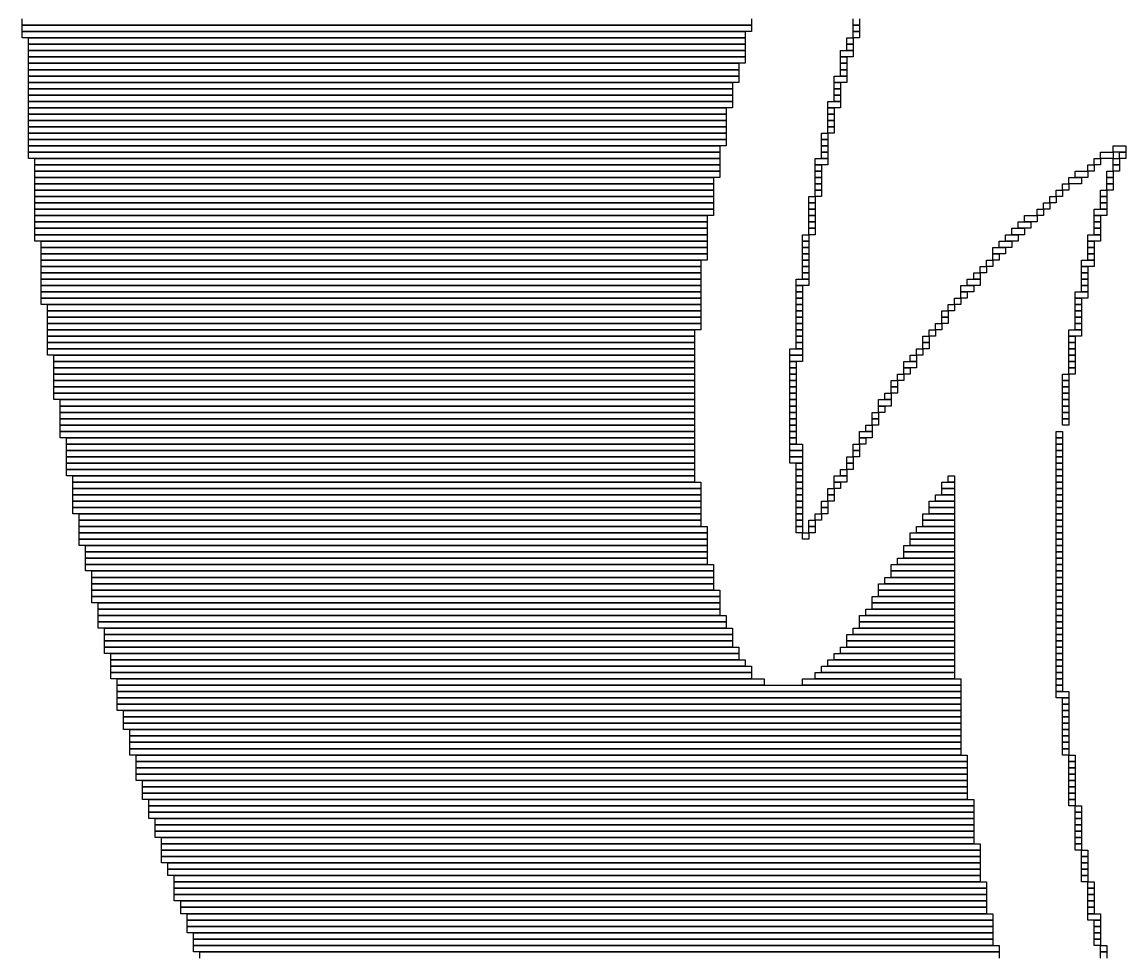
# Model space of a CAD drawing. Extents: x 62 to 962, y 58 to 965.
# Drawn here: x 62 to 236, y 355.5 to 502.5 of the extents above; entities that cross this region are included whole.
import ezdxf

# ---------------------------------------------------------------- set-up
doc = ezdxf.new("R2010")
doc.units = 0

msp = doc.modelspace()

# ---------------------------------------------------------------- linework, layer by layer
for p, q in [((62, 502), (62, 503)), ((177, 503), (177, 502)), ((193, 502), (193, 503)), ((194, 503), (194, 502)), ((177, 502), (62, 502)), ((62, 502), (177, 502)), ((62, 501), (62, 502)), ((177, 502), (177, 501)), ((194, 502), (193, 502)), ((193, 502), (194, 502)), ((193, 501), (193, 502)), ((194, 502), (194, 501)), ((177, 501), (62, 501)), ((62, 501), (176, 501)), ((62, 500), (62, 501)), ((176, 500), (62, 500)), ((63, 500), (176, 500)), ((63, 499), (63, 500)), ((176, 501), (176, 500)), ((176, 500), (176, 499)), ((192, 500), (193, 500)), ((192, 499), (192, 500)), ((194, 501), (193, 501)), ((193, 501), (194, 501)), ((193, 500), (193, 501)), ((194, 500), (193, 500)), ((193, 500), (193, 499)), ((194, 501), (194, 500)), ((176, 499), (63, 499)), ((63, 499), (176, 499)), ((63, 498), (63, 499)), ((176, 498), (63, 498)), ((63, 498), (176, 498)), ((63, 497), (63, 498)), ((176, 499), (176, 498)), ((176, 498), (176, 497)), ((191, 498), (193, 498)), ((191, 497), (191, 498)), ((193, 499), (192, 499)), ((192, 499), (193, 499)), ((192, 498), (192, 499)), ((193, 498), (192, 498)), ((193, 499), (193, 498)), ((193, 498), (193, 497)), ((176, 497), (63, 497)), ((63, 497), (176, 497)), ((63, 496), (63, 497)), ((176, 496), (63, 496)), ((63, 496), (175, 496)), ((63, 495), (63, 496)), ((175, 496), (175, 495)), ((176, 497), (176, 496)), ((193, 497), (191, 497)), ((191, 497), (192, 497)), ((191, 496), (191, 497)), ((192, 496), (191, 496)), ((191, 496), (192, 496)), ((191, 495), (191, 496)), ((192, 497), (192, 496)), ((192, 496), (192, 495)), ((175, 495), (63, 495)), ((63, 495), (175, 495)), ((63, 494), (63, 495)), ((175, 495), (175, 494)), ((192, 495), (191, 495)), ((191, 495), (192, 495)), ((191, 494), (191, 495)), ((192, 495), (192, 494)), ((175, 494), (63, 494)), ((63, 494), (175, 494)), ((63, 493), (63, 494)), ((175, 493), (63, 493)), ((63, 493), (174, 493)), ((63, 492), (63, 493)), ((174, 493), (174, 492)), ((175, 494), (175, 493)), ((190, 494), (192, 494)), ((190, 493), (190, 494)), ((192, 493), (190, 493)), ((190, 493), (191, 493)), ((190, 492), (190, 493)), ((192, 494), (191, 494)), ((191, 493), (191, 492)), ((192, 494), (192, 493)), ((174, 492), (63, 492)), ((63, 492), (174, 492)), ((63, 491), (63, 492)), ((174, 491), (63, 491)), ((63, 491), (174, 491)), ((63, 490), (63, 491)), ((174, 492), (174, 491)), ((174, 491), (174, 490)), ((191, 492), (190, 492)), ((190, 492), (191, 492)), ((190, 491), (190, 492)), ((191, 491), (190, 491)), ((190, 491), (191, 491)), ((190, 490), (190, 491)), ((191, 492), (191, 491)), ((191, 491), (191, 490)), ((174, 490), (63, 490)), ((63, 490), (174, 490)), ((63, 489), (63, 490)), ((174, 489), (63, 489)), ((63, 489), (173, 489)), ((63, 488), (63, 489)), ((173, 489), (173, 488)), ((174, 490), (174, 489)), ((189, 490), (191, 490)), ((189, 489), (189, 490)), ((191, 489), (189, 489)), ((189, 489), (190, 489)), ((189, 488), (189, 489)), ((191, 490), (190, 490)), ((190, 489), (190, 488)), ((191, 490), (191, 489)), ((173, 488), (63, 488)), ((63, 488), (173, 488)), ((63, 487), (63, 488)), ((173, 488), (173, 487)), ((190, 488), (189, 488)), ((189, 488), (190, 488)), ((189, 487), (189, 488)), ((190, 488), (190, 487)), ((173, 487), (63, 487)), ((63, 487), (173, 487)), ((63, 486), (63, 487)), ((173, 486), (63, 486)), ((63, 486), (173, 486)), ((63, 485), (63, 486)), ((173, 487), (173, 486)), ((173, 486), (173, 485)), ((190, 487), (189, 487)), ((189, 487), (190, 487)), ((189, 486), (189, 487)), ((190, 486), (189, 486)), ((189, 486), (190, 486)), ((189, 485), (189, 486)), ((190, 487), (190, 486)), ((190, 486), (190, 485)), ((173, 485), (63, 485)), ((63, 485), (173, 485)), ((63, 484), (63, 485)), ((173, 484), (63, 484)), ((63, 484), (173, 484)), ((63, 483), (63, 484)), ((173, 485), (173, 484)), ((173, 484), (173, 483)), ((188, 485), (189, 485)), ((188, 484), (188, 485)), ((189, 484), (188, 484)), ((188, 484), (189, 484)), ((188, 483), (188, 484)), ((190, 485), (189, 485)), ((189, 485), (189, 484)), ((189, 484), (189, 483)), ((173, 483), (63, 483)), ((63, 483), (172, 483)), ((63, 482), (63, 483)), ((172, 482), (63, 482)), ((63, 482), (172, 482)), ((63, 481), (63, 482)), ((172, 483), (172, 482)), ((172, 482), (172, 481)), ((189, 483), (188, 483)), ((188, 483), (189, 483)), ((188, 482), (188, 483)), ((189, 482), (188, 482)), ((188, 482), (189, 482)), ((188, 481), (188, 482)), ((189, 483), (189, 482)), ((189, 482), (189, 481)), ((232, 482), (234, 482)), ((232, 481), (232, 482)), ((234, 483), (236, 483)), ((234, 482), (234, 483)), ((236, 482), (234, 482)), ((234, 482), (234, 481)), ((235, 482), (236, 482)), ((235, 481), (235, 482)), ((236, 483), (236, 482)), ((236, 482), (236, 481)), ((172, 481), (63, 481)), ((64, 481), (172, 481)), ((64, 480), (64, 481)), ((172, 481), (172, 480)), ((187, 481), (189, 481)), ((187, 480), (187, 481)), ((189, 481), (188, 481)), ((189, 481), (189, 480)), ((231, 481), (232, 481)), ((231, 480), (231, 481)), ((234, 481), (232, 481)), ((232, 481), (232, 480)), ((234, 481), (235, 481)), ((234, 480), (234, 481)), ((236, 481), (235, 481)), ((235, 481), (235, 480)), ((172, 480), (64, 480)), ((64, 480), (172, 480)), ((64, 479), (64, 480)), ((172, 479), (64, 479)), ((64, 479), (172, 479)), ((64, 478), (64, 479)), ((172, 480), (172, 479)), ((172, 479), (172, 478)), ((189, 480), (187, 480)), ((187, 480), (188, 480)), ((187, 479), (187, 480)), ((188, 479), (187, 479)), ((187, 479), (188, 479)), ((187, 478), (187, 479)), ((188, 480), (188, 479)), ((188, 479), (188, 478)), ((228, 479), (230, 479)), ((228, 478), (228, 479)), ((230, 480), (231, 480)), ((230, 479), (230, 480)), ((231, 479), (230, 479)), ((230, 479), (230, 478)), ((232, 480), (231, 480)), ((231, 480), (231, 479)), ((233, 479), (234, 479)), ((233, 478), (233, 479)), ((235, 480), (234, 480)), ((234, 480), (235, 480)), ((234, 479), (234, 480)), ((235, 479), (234, 479)), ((234, 479), (234, 478)), ((235, 480), (235, 479)), ((172, 478), (64, 478)), ((64, 478), (171, 478)), ((64, 477), (64, 478)), ((171, 477), (64, 477)), ((64, 477), (171, 477)), ((64, 476), (64, 477)), ((171, 478), (171, 477)), ((171, 477), (171, 476)), ((188, 478), (187, 478)), ((187, 478), (188, 478)), ((187, 477), (187, 478)), ((188, 477), (187, 477)), ((187, 477), (188, 477)), ((187, 476), (187, 477)), ((188, 478), (188, 477)), ((188, 477), (188, 476)), ((226, 477), (227, 477)), ((226, 476), (226, 477)), ((227, 478), (229, 478)), ((227, 477), (227, 478)), ((229, 477), (227, 477)), ((227, 477), (227, 476)), ((230, 478), (228, 478)), ((229, 478), (229, 477)), ((234, 478), (233, 478)), ((233, 478), (234, 478)), ((233, 477), (233, 478)), ((234, 477), (233, 477)), ((233, 477), (234, 477)), ((233, 476), (233, 477)), ((234, 478), (234, 477)), ((234, 477), (234, 476)), ((171, 476), (64, 476)), ((64, 476), (171, 476)), ((64, 475), (64, 476)), ((171, 476), (171, 475)), ((188, 476), (187, 476)), ((187, 476), (188, 476)), ((187, 475), (187, 476)), ((188, 476), (188, 475)), ((225, 476), (226, 476)), ((225, 475), (225, 476)), ((227, 476), (226, 476)), ((226, 476), (226, 475)), ((232, 476), (233, 476)), ((232, 475), (232, 476)), ((234, 476), (233, 476)), ((233, 476), (233, 475)), ((171, 475), (64, 475)), ((64, 475), (171, 475)), ((64, 474), (64, 475)), ((171, 474), (64, 474)), ((64, 474), (171, 474)), ((64, 473), (64, 474)), ((171, 475), (171, 474)), ((171, 474), (171, 473)), ((186, 475), (187, 475)), ((186, 474), (186, 475)), ((187, 474), (186, 474)), ((186, 474), (187, 474)), ((186, 473), (186, 474)), ((188, 475), (187, 475)), ((187, 475), (187, 474)), ((187, 474), (187, 473)), ((223, 474), (224, 474)), ((223, 473), (223, 474)), ((224, 475), (225, 475)), ((224, 474), (224, 475)), ((225, 474), (224, 474)), ((224, 474), (224, 473)), ((226, 475), (225, 475)), ((225, 475), (225, 474)), ((233, 475), (232, 475)), ((232, 475), (233, 475)), ((232, 474), (232, 475)), ((233, 474), (232, 474)), ((232, 474), (233, 474)), ((232, 473), (232, 474)), ((233, 475), (233, 474)), ((233, 474), (233, 473)), ((171, 473), (64, 473)), ((64, 473), (171, 473)), ((64, 472), (64, 473)), ((171, 472), (64, 472)), ((64, 472), (170, 472)), ((64, 471), (64, 472)), ((170, 472), (170, 471)), ((171, 473), (171, 472)), ((187, 473), (186, 473)), ((186, 473), (187, 473)), ((186, 472), (186, 473)), ((187, 472), (186, 472)), ((186, 472), (187, 472)), ((186, 471), (186, 472)), ((187, 473), (187, 472)), ((187, 472), (187, 471)), ((220, 472), (222, 472)), ((220, 471), (220, 472)), ((222, 473), (223, 473)), ((222, 472), (222, 473)), ((223, 472), (222, 472)), ((222, 472), (222, 471)), ((224, 473), (223, 473)), ((223, 473), (223, 472)), ((231, 473), (233, 473)), ((231, 472), (231, 473)), ((233, 472), (231, 472)), ((231, 472), (232, 472)), ((231, 471), (231, 472)), ((233, 473), (232, 473)), ((232, 472), (232, 471)), ((233, 473), (233, 472)), ((170, 471), (64, 471)), ((64, 471), (170, 471)), ((64, 470), (64, 471)), ((170, 470), (64, 470)), ((64, 470), (170, 470)), ((64, 469), (64, 470)), ((170, 471), (170, 470)), ((170, 470), (170, 469)), ((187, 471), (186, 471)), ((186, 471), (187, 471)), ((186, 470), (186, 471)), ((187, 470), (186, 470)), ((186, 470), (187, 470)), ((186, 469), (186, 470)), ((187, 471), (187, 470)), ((187, 470), (187, 469)), ((218, 470), (220, 470)), ((218, 469), (218, 470)), ((219, 471), (221, 471)), ((219, 470), (219, 471)), ((221, 470), (219, 470)), ((222, 471), (220, 471)), ((220, 470), (220, 469)), ((221, 471), (221, 470)), ((232, 471), (231, 471)), ((231, 471), (232, 471)), ((231, 470), (231, 471)), ((232, 470), (231, 470)), ((231, 470), (232, 470)), ((231, 469), (231, 470)), ((232, 471), (232, 470)), ((232, 470), (232, 469)), ((170, 469), (64, 469)), ((64, 469), (170, 469)), ((64, 468), (64, 469)), ((170, 469), (170, 468)), ((185, 469), (186, 469)), ((185, 468), (185, 469)), ((187, 469), (186, 469)), ((186, 469), (186, 468)), ((217, 469), (219, 469)), ((217, 468), (217, 469)), ((220, 469), (218, 469)), ((219, 469), (219, 468)), ((230, 469), (232, 469)), ((230, 468), (230, 469)), ((232, 469), (231, 469)), ((232, 469), (232, 468)), ((170, 468), (64, 468)), ((65, 468), (170, 468)), ((65, 467), (65, 468)), ((170, 467), (65, 467)), ((65, 467), (170, 467)), ((65, 466), (65, 467)), ((170, 468), (170, 467)), ((170, 467), (170, 466)), ((186, 468), (185, 468)), ((185, 468), (186, 468)), ((185, 467), (185, 468)), ((186, 467), (185, 467)), ((185, 467), (186, 467)), ((185, 466), (185, 467)), ((186, 468), (186, 467)), ((186, 467), (186, 466)), ((215, 467), (217, 467)), ((215, 466), (215, 467)), ((216, 468), (218, 468)), ((216, 467), (216, 468)), ((218, 467), (216, 467)), ((219, 468), (217, 468)), ((217, 467), (217, 466)), ((218, 468), (218, 467)), ((232, 468), (230, 468)), ((230, 468), (231, 468)), ((230, 467), (230, 468)), ((231, 467), (230, 467)), ((230, 467), (231, 467)), ((230, 466), (230, 467)), ((231, 468), (231, 467)), ((231, 467), (231, 466)), ((170, 466), (65, 466)), ((65, 466), (170, 466)), ((65, 465), (65, 466)), ((170, 465), (65, 465)), ((65, 465), (169, 465)), ((65, 464), (65, 465)), ((169, 465), (169, 464)), ((170, 466), (170, 465)), ((186, 466), (185, 466)), ((185, 466), (186, 466)), ((185, 465), (185, 466)), ((186, 465), (185, 465)), ((185, 465), (186, 465)), ((185, 464), (185, 465)), ((186, 466), (186, 465)), ((186, 465), (186, 464)), ((214, 465), (215, 465)), ((214, 464), (214, 465)), ((217, 466), (215, 466)), ((215, 466), (216, 466)), ((215, 465), (215, 466)), ((216, 465), (215, 465)), ((215, 465), (215, 464)), ((216, 466), (216, 465)), ((229, 465), (231, 465)), ((229, 464), (229, 465)), ((231, 466), (230, 466)), ((230, 466), (231, 466)), ((230, 465), (230, 466)), ((231, 465), (230, 465)), ((231, 466), (231, 465)), ((231, 465), (231, 464)), ((169, 464), (65, 464)), ((65, 464), (169, 464)), ((65, 463), (65, 464)), ((169, 463), (65, 463)), ((65, 463), (169, 463)), ((65, 462), (65, 463)), ((169, 464), (169, 463)), ((169, 463), (169, 462)), ((186, 464), (185, 464)), ((185, 464), (186, 464)), ((185, 463), (185, 464)), ((186, 463), (185, 463)), ((185, 463), (186, 463)), ((185, 462), (185, 463)), ((186, 464), (186, 463)), ((186, 463), (186, 462)), ((212, 463), (213, 463)), ((212, 462), (212, 463)), ((213, 464), (214, 464)), ((213, 463), (213, 464)), ((214, 463), (213, 463)), ((213, 463), (213, 462)), ((215, 464), (214, 464)), ((214, 464), (214, 463)), ((231, 464), (229, 464)), ((229, 464), (230, 464)), ((229, 463), (229, 464)), ((230, 463), (229, 463)), ((229, 463), (230, 463)), ((229, 462), (229, 463)), ((230, 464), (230, 463)), ((230, 463), (230, 462)), ((169, 462), (65, 462)), ((65, 462), (169, 462)), ((65, 461), (65, 462)), ((169, 462), (169, 461)), ((184, 462), (186, 462)), ((184, 461), (184, 462)), ((186, 462), (185, 462)), ((186, 462), (186, 461)), ((211, 462), (213, 462)), ((211, 461), (211, 462)), ((213, 462), (212, 462)), ((213, 462), (213, 461)), ((230, 462), (229, 462)), ((229, 462), (230, 462)), ((229, 461), (229, 462)), ((230, 462), (230, 461)), ((169, 461), (65, 461)), ((65, 461), (169, 461)), ((65, 460), (65, 461)), ((169, 460), (65, 460)), ((65, 460), (169, 460)), ((65, 459), (65, 460)), ((169, 461), (169, 460)), ((169, 460), (169, 459)), ((186, 461), (184, 461)), ((184, 461), (185, 461)), ((184, 460), (184, 461)), ((185, 460), (184, 460)), ((184, 460), (185, 460)), ((184, 459), (184, 460)), ((185, 461), (185, 460)), ((185, 460), (185, 459)), ((210, 461), (212, 461)), ((210, 460), (210, 461)), ((212, 460), (210, 460)), ((210, 460), (211, 460)), ((210, 459), (210, 460)), ((213, 461), (211, 461)), ((211, 460), (211, 459)), ((212, 461), (212, 460)), ((228, 460), (230, 460)), ((228, 459), (228, 460)), ((230, 461), (229, 461)), ((229, 461), (230, 461)), ((229, 460), (229, 461)), ((230, 460), (229, 460)), ((230, 461), (230, 460)), ((230, 460), (230, 459)), ((169, 459), (65, 459)), ((65, 459), (169, 459)), ((65, 458), (65, 459)), ((169, 458), (65, 458)), ((66, 458), (169, 458)), ((66, 457), (66, 458)), ((169, 459), (169, 458)), ((169, 458), (169, 457)), ((185, 459), (184, 459)), ((184, 459), (185, 459)), ((184, 458), (184, 459)), ((185, 458), (184, 458)), ((184, 458), (185, 458)), ((184, 457), (184, 458)), ((185, 459), (185, 458)), ((185, 458), (185, 457)), ((208, 458), (209, 458)), ((208, 457), (208, 458)), ((209, 459), (210, 459)), ((209, 458), (209, 459)), ((210, 458), (209, 458)), ((209, 458), (209, 457)), ((211, 459), (210, 459)), ((210, 459), (210, 458)), ((230, 459), (228, 459)), ((228, 459), (229, 459)), ((228, 458), (228, 459)), ((229, 458), (228, 458)), ((228, 458), (229, 458)), ((228, 457), (228, 458)), ((229, 459), (229, 458)), ((229, 458), (229, 457)), ((169, 457), (66, 457)), ((66, 457), (169, 457)), ((66, 456), (66, 457)), ((169, 456), (66, 456)), ((66, 456), (169, 456)), ((66, 455), (66, 456)), ((169, 457), (169, 456)), ((169, 456), (169, 455)), ((185, 457), (184, 457)), ((184, 457), (185, 457)), ((184, 456), (184, 457)), ((185, 456), (184, 456)), ((184, 456), (185, 456)), ((184, 455), (184, 456)), ((185, 457), (185, 456)), ((185, 456), (185, 455)), ((207, 457), (208, 457)), ((207, 456), (207, 457)), ((208, 456), (207, 456)), ((207, 456), (208, 456)), ((207, 455), (207, 456)), ((209, 457), (208, 457)), ((208, 457), (208, 456)), ((208, 456), (208, 455)), ((229, 457), (228, 457)), ((228, 457), (229, 457)), ((228, 456), (228, 457)), ((229, 456), (228, 456)), ((228, 456), (229, 456)), ((228, 455), (228, 456)), ((229, 457), (229, 456)), ((229, 456), (229, 455)), ((169, 455), (66, 455)), ((66, 455), (169, 455)), ((66, 454), (66, 455)), ((169, 455), (169, 454)), ((185, 455), (184, 455)), ((184, 455), (185, 455)), ((184, 454), (184, 455)), ((185, 455), (185, 454)), ((206, 455), (207, 455)), ((206, 454), (206, 455)), ((208, 455), (207, 455)), ((207, 455), (207, 454)), ((229, 455), (228, 455)), ((228, 455), (229, 455)), ((228, 454), (228, 455)), ((229, 455), (229, 454)), ((169, 454), (66, 454)), ((66, 454), (168, 454)), ((66, 453), (66, 454)), ((168, 453), (66, 453)), ((66, 453), (168, 453)), ((66, 452), (66, 453)), ((168, 454), (168, 453)), ((168, 453), (168, 452)), ((185, 454), (184, 454)), ((184, 454), (185, 454)), ((184, 453), (184, 454)), ((185, 453), (184, 453)), ((184, 453), (185, 453)), ((184, 452), (184, 453)), ((185, 454), (185, 453)), ((185, 453), (185, 452)), ((204, 453), (205, 453)), ((204, 452), (204, 453)), ((205, 454), (206, 454)), ((205, 453), (205, 454)), ((206, 453), (205, 453)), ((205, 453), (205, 452)), ((207, 454), (206, 454)), ((206, 454), (206, 453)), ((227, 454), (229, 454)), ((227, 453), (227, 454)), ((229, 453), (227, 453)), ((227, 453), (228, 453)), ((227, 452), (227, 453)), ((229, 454), (228, 454)), ((228, 453), (228, 452)), ((229, 454), (229, 453)), ((168, 452), (66, 452)), ((66, 452), (168, 452)), ((66, 451), (66, 452)), ((168, 451), (66, 451)), ((66, 451), (168, 451)), ((66, 450), (66, 451)), ((168, 452), (168, 451)), ((168, 451), (168, 450)), ((183, 451), (185, 451)), ((183, 450), (183, 451)), ((185, 452), (184, 452)), ((184, 452), (185, 452)), ((184, 451), (184, 452)), ((185, 451), (184, 451)), ((185, 452), (185, 451)), ((185, 451), (185, 450)), ((203, 451), (204, 451)), ((203, 450), (203, 451)), ((205, 452), (204, 452)), ((204, 452), (205, 452)), ((204, 451), (204, 452)), ((205, 451), (204, 451)), ((204, 451), (204, 450)), ((205, 452), (205, 451)), ((228, 452), (227, 452)), ((227, 452), (228, 452)), ((227, 451), (227, 452)), ((228, 451), (227, 451)), ((227, 451), (228, 451)), ((227, 450), (227, 451)), ((228, 452), (228, 451)), ((228, 451), (228, 450)), ((168, 450), (66, 450)), ((67, 450), (168, 450)), ((67, 449), (67, 450)), ((168, 449), (67, 449)), ((67, 449), (168, 449)), ((67, 448), (67, 449)), ((168, 450), (168, 449)), ((168, 449), (168, 448)), ((185, 450), (183, 450)), ((183, 450), (185, 450)), ((183, 449), (183, 450)), ((185, 449), (183, 449)), ((183, 449), (184, 449)), ((183, 448), (183, 449)), ((184, 449), (184, 448)), ((185, 450), (185, 449)), ((201, 449), (203, 449)), ((201, 448), (201, 449)), ((202, 450), (203, 450)), ((202, 449), (202, 450)), ((203, 449), (202, 449)), ((204, 450), (203, 450)), ((203, 450), (203, 449)), ((203, 449), (203, 448)), ((228, 450), (227, 450)), ((227, 450), (228, 450)), ((227, 449), (227, 450)), ((228, 449), (227, 449)), ((227, 449), (228, 449)), ((227, 448), (227, 449)), ((228, 450), (228, 449)), ((228, 449), (228, 448)), ((168, 448), (67, 448)), ((67, 448), (168, 448)), ((67, 447), (67, 448)), ((168, 448), (168, 447)), ((184, 448), (183, 448)), ((183, 448), (184, 448)), ((183, 447), (183, 448)), ((184, 448), (184, 447)), ((203, 448), (201, 448)), ((201, 448), (202, 448)), ((201, 447), (201, 448)), ((202, 448), (202, 447)), ((228, 448), (227, 448)), ((227, 448), (228, 448)), ((227, 447), (227, 448)), ((228, 448), (228, 447)), ((168, 447), (67, 447)), ((67, 447), (168, 447)), ((67, 446), (67, 447)), ((168, 446), (67, 446)), ((67, 446), (168, 446)), ((67, 445), (67, 446)), ((168, 447), (168, 446)), ((168, 446), (168, 445)), ((184, 447), (183, 447)), ((183, 447), (184, 447)), ((183, 446), (183, 447)), ((184, 446), (183, 446)), ((183, 446), (184, 446)), ((183, 445), (183, 446)), ((184, 447), (184, 446)), ((184, 446), (184, 445)), ((199, 446), (200, 446)), ((199, 445), (199, 446)), ((200, 447), (201, 447)), ((200, 446), (200, 447)), ((201, 446), (200, 446)), ((200, 446), (200, 445)), ((202, 447), (201, 447)), ((201, 447), (201, 446)), ((226, 447), (227, 447)), ((226, 446), (226, 447)), ((227, 446), (226, 446)), ((226, 446), (227, 446)), ((226, 445), (226, 446)), ((228, 447), (227, 447)), ((227, 447), (227, 446)), ((227, 446), (227, 445)), ((168, 445), (67, 445)), ((67, 445), (168, 445)), ((67, 444), (67, 445)), ((168, 444), (67, 444)), ((67, 444), (168, 444)), ((67, 443), (67, 444)), ((168, 445), (168, 444)), ((168, 444), (168, 443)), ((184, 445), (183, 445)), ((183, 445), (184, 445)), ((183, 444), (183, 445)), ((184, 444), (183, 444)), ((183, 444), (184, 444)), ((183, 443), (183, 444)), ((184, 445), (184, 444)), ((184, 444), (184, 443)), ((198, 444), (199, 444)), ((198, 443), (198, 444)), ((200, 445), (199, 445)), ((199, 445), (200, 445)), ((199, 444), (199, 445)), ((200, 444), (199, 444)), ((199, 444), (199, 443)), ((200, 445), (200, 444)), ((227, 445), (226, 445)), ((226, 445), (227, 445)), ((226, 444), (226, 445)), ((227, 444), (226, 444)), ((226, 444), (227, 444)), ((226, 443), (226, 444)), ((227, 445), (227, 444)), ((227, 444), (227, 443)), ((168, 443), (67, 443)), ((68, 443), (168, 443)), ((68, 442), (68, 443)), ((168, 442), (68, 442)), ((68, 442), (168, 442)), ((68, 441), (68, 442)), ((168, 443), (168, 442)), ((168, 442), (168, 441)), ((184, 443), (183, 443)), ((183, 443), (184, 443)), ((183, 442), (183, 443)), ((184, 442), (183, 442)), ((183, 442), (184, 442)), ((183, 441), (183, 442)), ((184, 443), (184, 442)), ((184, 442), (184, 441)), ((197, 443), (199, 443)), ((197, 442), (197, 443)), ((199, 442), (197, 442)), ((197, 442), (198, 442)), ((197, 441), (197, 442)), ((199, 443), (198, 443)), ((198, 442), (198, 441)), ((199, 443), (199, 442)), ((227, 443), (226, 443)), ((226, 443), (227, 443)), ((226, 442), (226, 443)), ((227, 442), (226, 442)), ((226, 442), (227, 442)), ((226, 441), (226, 442)), ((227, 443), (227, 442)), ((227, 442), (227, 441)), ((168, 441), (68, 441)), ((68, 441), (168, 441)), ((68, 440), (68, 441)), ((168, 441), (168, 440)), ((184, 441), (183, 441)), ((183, 441), (184, 441)), ((183, 440), (183, 441)), ((184, 441), (184, 440)), ((196, 441), (197, 441)), ((196, 440), (196, 441)), ((198, 441), (197, 441)), ((197, 441), (197, 440)), ((227, 441), (226, 441)), ((226, 441), (227, 441)), ((226, 440), (226, 441)), ((227, 441), (227, 440)), ((168, 440), (68, 440)), ((68, 440), (168, 440)), ((68, 439), (68, 440)), ((168, 439), (68, 439)), ((68, 439), (168, 439)), ((68, 438), (68, 439)), ((168, 440), (168, 439)), ((168, 439), (168, 438)), ((184, 440), (183, 440)), ((183, 440), (184, 440)), ((183, 439), (183, 440)), ((184, 439), (183, 439)), ((183, 439), (184, 439)), ((183, 438), (183, 439)), ((184, 440), (184, 439)), ((184, 439), (184, 438)), ((195, 439), (196, 439)), ((195, 438), (195, 439)), ((197, 440), (196, 440)), ((196, 440), (197, 440)), ((196, 439), (196, 440)), ((197, 439), (196, 439)), ((196, 439), (196, 438)), ((197, 440), (197, 439)), ((227, 440), (226, 440)), ((226, 440), (227, 440)), ((226, 439), (226, 440)), ((227, 439), (226, 439)), ((227, 440), (227, 439)), ((168, 438), (68, 438)), ((68, 438), (168, 438)), ((68, 437), (68, 438)), ((168, 437), (68, 437)), ((69, 437), (168, 437)), ((69, 436), (69, 437)), ((168, 438), (168, 437)), ((168, 437), (168, 436)), ((184, 438), (183, 438)), ((183, 438), (184, 438)), ((183, 437), (183, 438)), ((184, 437), (183, 437)), ((183, 437), (184, 437)), ((183, 436), (183, 437)), ((184, 438), (184, 437)), ((184, 437), (184, 436)), ((194, 438), (196, 438)), ((194, 437), (194, 438)), ((196, 437), (194, 437)), ((194, 437), (195, 437)), ((194, 436), (194, 437)), ((196, 438), (195, 438)), ((195, 437), (195, 436)), ((196, 438), (196, 437)), ((225, 438), (226, 438)), ((225, 437), (225, 438)), ((226, 437), (225, 437)), ((225, 437), (226, 437)), ((225, 436), (225, 437)), ((226, 438), (226, 437)), ((226, 437), (226, 436)), ((168, 436), (69, 436)), ((69, 436), (168, 436)), ((69, 435), (69, 436)), ((168, 435), (69, 435)), ((69, 435), (168, 435)), ((69, 434), (69, 435)), ((168, 436), (168, 435)), ((168, 435), (168, 434)), ((184, 436), (183, 436)), ((183, 436), (185, 436)), ((183, 435), (183, 436)), ((185, 435), (183, 435)), ((183, 435), (185, 435)), ((183, 434), (183, 435)), ((185, 436), (185, 435)), ((185, 435), (185, 434)), ((193, 436), (194, 436)), ((193, 435), (193, 436)), ((194, 435), (193, 435)), ((193, 435), (194, 435)), ((193, 434), (193, 435)), ((195, 436), (194, 436)), ((194, 436), (194, 435)), ((194, 435), (194, 434)), ((226, 436), (225, 436)), ((225, 436), (226, 436)), ((225, 435), (225, 436)), ((226, 435), (225, 435)), ((225, 435), (226, 435)), ((225, 434), (225, 435)), ((226, 436), (226, 435)), ((226, 435), (226, 434)), ((168, 434), (69, 434)), ((69, 434), (168, 434)), ((69, 433), (69, 434)), ((168, 434), (168, 433)), ((185, 434), (183, 434)), ((183, 434), (185, 434)), ((183, 433), (183, 434)), ((185, 434), (185, 433)), ((192, 434), (193, 434)), ((192, 433), (192, 434)), ((194, 434), (193, 434)), ((193, 434), (193, 433)), ((226, 434), (225, 434)), ((225, 434), (226, 434)), ((225, 433), (225, 434)), ((226, 434), (226, 433)), ((168, 433), (69, 433)), ((69, 433), (168, 433)), ((69, 432), (69, 433)), ((168, 432), (69, 432)), ((69, 432), (168, 432)), ((69, 431), (69, 432)), ((168, 433), (168, 432)), ((168, 432), (168, 431)), ((185, 433), (183, 433)), ((184, 433), (185, 433)), ((184, 432), (184, 433)), ((185, 432), (184, 432)), ((184, 432), (185, 432)), ((184, 431), (184, 432)), ((185, 433), (185, 432)), ((185, 432), (185, 431)), ((191, 432), (192, 432)), ((191, 431), (191, 432)), ((193, 433), (192, 433)), ((192, 433), (193, 433)), ((192, 432), (192, 433)), ((193, 432), (192, 432)), ((192, 432), (192, 431)), ((193, 433), (193, 432)), ((226, 433), (225, 433)), ((225, 433), (226, 433)), ((225, 432), (225, 433)), ((226, 432), (225, 432)), ((225, 432), (226, 432)), ((225, 431), (225, 432)), ((226, 433), (226, 432)), ((226, 432), (226, 431)), ((168, 431), (69, 431)), ((70, 431), (168, 431)), ((70, 430), (70, 431)), ((168, 430), (70, 430)), ((70, 430), (169, 430)), ((70, 429), (70, 430)), ((168, 431), (168, 430)), ((169, 430), (169, 429)), ((185, 431), (184, 431)), ((184, 431), (185, 431)), ((184, 430), (184, 431)), ((185, 430), (184, 430)), ((184, 430), (185, 430)), ((184, 429), (184, 430)), ((185, 431), (185, 430)), ((185, 430), (185, 429)), ((190, 431), (192, 431)), ((190, 430), (190, 431)), ((192, 430), (190, 430)), ((190, 430), (191, 430)), ((190, 429), (190, 430)), ((192, 431), (191, 431)), ((191, 430), (191, 429)), ((192, 431), (192, 430)), ((207, 430), (209, 430)), ((207, 429), (207, 430)), ((208, 431), (209, 431)), ((208, 430), (208, 431)), ((209, 430), (208, 430)), ((209, 431), (209, 430)), ((209, 430), (209, 429)), ((226, 431), (225, 431)), ((225, 431), (226, 431)), ((225, 430), (225, 431)), ((226, 430), (225, 430)), ((225, 430), (226, 430)), ((225, 429), (225, 430)), ((226, 431), (226, 430)), ((226, 430), (226, 429)), ((169, 429), (70, 429)), ((70, 429), (169, 429)), ((70, 428), (70, 429)), ((169, 429), (169, 428)), ((185, 429), (184, 429)), ((184, 429), (185, 429)), ((184, 428), (184, 429)), ((185, 429), (185, 428)), ((189, 429), (190, 429)), ((189, 428), (189, 429)), ((191, 429), (190, 429)), ((190, 429), (190, 428)), ((209, 429), (207, 429)), ((207, 429), (209, 429)), ((207, 428), (207, 429)), ((209, 429), (209, 428)), ((226, 429), (225, 429)), ((225, 429), (226, 429)), ((225, 428), (225, 429)), ((226, 429), (226, 428)), ((169, 428), (70, 428)), ((70, 428), (169, 428)), ((70, 427), (70, 428)), ((169, 427), (70, 427)), ((70, 427), (169, 427)), ((70, 426), (70, 427)), ((169, 428), (169, 427)), ((169, 427), (169, 426)), ((185, 428), (184, 428)), ((184, 428), (185, 428)), ((184, 427), (184, 428)), ((185, 427), (184, 427)), ((184, 427), (185, 427)), ((184, 426), (184, 427)), ((185, 428), (185, 427)), ((185, 427), (185, 426)), ((188, 427), (189, 427)), ((188, 426), (188, 427)), ((190, 428), (189, 428)), ((189, 428), (190, 428)), ((189, 427), (189, 428)), ((190, 427), (189, 427)), ((189, 427), (189, 426)), ((190, 428), (190, 427)), ((205, 427), (209, 427)), ((205, 426), (205, 427)), ((206, 428), (209, 428)), ((206, 427), (206, 428)), ((209, 427), (206, 427)), ((209, 428), (207, 428)), ((209, 428), (209, 427)), ((209, 427), (209, 426)), ((226, 428), (225, 428)), ((225, 428), (226, 428)), ((225, 427), (225, 428)), ((226, 427), (225, 427)), ((225, 427), (226, 427)), ((225, 426), (225, 427)), ((226, 428), (226, 427)), ((226, 427), (226, 426)), ((169, 426), (70, 426)), ((70, 426), (169, 426)), ((70, 425), (70, 426)), ((169, 425), (70, 425)), ((71, 425), (169, 425)), ((71, 424), (71, 425)), ((169, 426), (169, 425)), ((169, 425), (169, 424)), ((185, 426), (184, 426)), ((184, 426), (185, 426)), ((184, 425), (184, 426)), ((185, 425), (184, 425)), ((184, 425), (185, 425)), ((184, 424), (184, 425)), ((185, 426), (185, 425)), ((185, 425), (185, 424)), ((187, 425), (188, 425)), ((187, 424), (187, 425)), ((189, 426), (188, 426)), ((188, 426), (189, 426)), ((188, 425), (188, 426)), ((189, 425), (188, 425)), ((188, 425), (188, 424)), ((189, 426), (189, 425)), ((204, 425), (209, 425)), ((204, 424), (204, 425)), ((209, 426), (205, 426)), ((205, 426), (209, 426)), ((205, 425), (205, 426)), ((209, 425), (205, 425)), ((209, 426), (209, 425)), ((209, 425), (209, 424)), ((226, 426), (225, 426)), ((225, 426), (226, 426)), ((225, 425), (225, 426)), ((226, 425), (225, 425)), ((225, 425), (226, 425)), ((225, 424), (225, 425)), ((226, 426), (226, 425)), ((226, 425), (226, 424)), ((169, 424), (71, 424)), ((71, 424), (169, 424)), ((71, 423), (71, 424)), ((169, 423), (71, 423)), ((71, 423), (170, 423)), ((71, 422), (71, 423)), ((169, 424), (169, 423)), ((170, 423), (170, 422)), ((185, 424), (184, 424)), ((184, 424), (185, 424)), ((184, 423), (184, 424)), ((185, 423), (184, 423)), ((184, 423), (185, 423)), ((184, 422), (184, 423)), ((185, 424), (185, 423)), ((185, 423), (185, 422)), ((186, 424), (187, 424)), ((186, 423), (186, 424)), ((187, 423), (186, 423)), ((186, 423), (187, 423)), ((186, 422), (186, 423)), ((188, 424), (187, 424)), ((187, 424), (187, 423)), ((187, 423), (187, 422)), ((203, 423), (209, 423)), ((203, 422), (203, 423)), ((209, 424), (204, 424)), ((204, 424), (209, 424)), ((204, 423), (204, 424)), ((209, 423), (204, 423)), ((209, 424), (209, 423)), ((209, 423), (209, 422)), ((226, 424), (225, 424)), ((225, 424), (226, 424)), ((225, 423), (225, 424)), ((226, 423), (225, 423)), ((225, 423), (226, 423)), ((225, 422), (225, 423)), ((226, 424), (226, 423)), ((226, 423), (226, 422)), ((170, 422), (71, 422)), ((71, 422), (170, 422)), ((71, 421), (71, 422)), ((170, 422), (170, 421)), ((185, 422), (184, 422)), ((185, 422), (186, 422)), ((185, 421), (185, 422)), ((187, 422), (186, 422)), ((186, 422), (186, 421)), ((202, 422), (209, 422)), ((202, 421), (202, 422)), ((209, 422), (203, 422)), ((209, 422), (209, 421)), ((226, 422), (225, 422)), ((225, 422), (226, 422)), ((225, 421), (225, 422)), ((226, 422), (226, 421)), ((170, 421), (71, 421)), ((71, 421), (170, 421)), ((71, 420), (71, 421)), ((170, 420), (71, 420)), ((72, 420), (170, 420)), ((72, 419), (72, 420)), ((170, 421), (170, 420)), ((170, 420), (170, 419)), ((186, 421), (185, 421)), ((201, 420), (209, 420)), ((201, 419), (201, 420)), ((209, 421), (202, 421)), ((202, 421), (209, 421)), ((202, 420), (202, 421)), ((209, 420), (202, 420)), ((209, 421), (209, 420)), ((209, 420), (209, 419)), ((226, 421), (225, 421)), ((225, 421), (226, 421)), ((225, 420), (225, 421)), ((226, 420), (225, 420)), ((225, 420), (226, 420)), ((225, 419), (225, 420)), ((226, 421), (226, 420)), ((226, 420), (226, 419)), ((170, 419), (72, 419)), ((72, 419), (170, 419)), ((72, 418), (72, 419)), ((170, 418), (72, 418)), ((72, 418), (170, 418)), ((72, 417), (72, 418)), ((170, 419), (170, 418)), ((170, 418), (170, 417)), ((200, 418), (209, 418)), ((200, 417), (200, 418)), ((209, 419), (201, 419)), ((201, 419), (209, 419)), ((201, 418), (201, 419)), ((209, 418), (201, 418)), ((209, 419), (209, 418)), ((209, 418), (209, 417)), ((226, 419), (225, 419)), ((225, 419), (226, 419)), ((225, 418), (225, 419)), ((226, 418), (225, 418)), ((225, 418), (226, 418)), ((225, 417), (225, 418)), ((226, 419), (226, 418)), ((226, 418), (226, 417)), ((170, 417), (72, 417)), ((72, 417), (171, 417)), ((72, 416), (72, 417)), ((171, 416), (72, 416)), ((73, 416), (171, 416)), ((73, 415), (73, 416)), ((171, 417), (171, 416)), ((171, 416), (171, 415)), ((199, 417), (209, 417)), ((199, 416), (199, 417)), ((209, 416), (199, 416)), ((199, 416), (209, 416)), ((199, 415), (199, 416)), ((209, 417), (200, 417)), ((209, 417), (209, 416)), ((209, 416), (209, 415)), ((226, 417), (225, 417)), ((225, 417), (226, 417)), ((225, 416), (225, 417)), ((226, 416), (225, 416)), ((225, 416), (226, 416)), ((225, 415), (225, 416)), ((226, 417), (226, 416)), ((226, 416), (226, 415)), ((171, 415), (73, 415)), ((73, 415), (171, 415)), ((73, 414), (73, 415)), ((171, 415), (171, 414)), ((198, 415), (209, 415)), ((198, 414), (198, 415)), ((209, 415), (199, 415)), ((209, 415), (209, 414)), ((226, 415), (225, 415)), ((225, 415), (226, 415)), ((225, 414), (225, 415)), ((226, 415), (226, 414)), ((171, 414), (73, 414)), ((73, 414), (171, 414)), ((73, 413), (73, 414)), ((171, 413), (73, 413)), ((73, 413), (172, 413)), ((73, 412), (73, 413)), ((171, 414), (171, 413)), ((172, 413), (172, 412)), ((197, 414), (209, 414)), ((197, 413), (197, 414)), ((209, 413), (197, 413)), ((197, 413), (209, 413)), ((197, 412), (197, 413)), ((209, 414), (198, 414)), ((209, 414), (209, 413)), ((209, 413), (209, 412)), ((226, 414), (225, 414)), ((225, 414), (226, 414)), ((225, 413), (225, 414)), ((226, 413), (225, 413)), ((225, 413), (226, 413)), ((225, 412), (225, 413)), ((226, 414), (226, 413)), ((226, 413), (226, 412)), ((172, 412), (73, 412)), ((73, 412), (172, 412)), ((73, 411), (73, 412)), ((172, 411), (73, 411)), ((74, 411), (172, 411)), ((74, 410), (74, 411)), ((172, 412), (172, 411)), ((172, 411), (172, 410)), ((196, 412), (209, 412)), ((196, 411), (196, 412)), ((209, 411), (196, 411)), ((196, 411), (209, 411)), ((196, 410), (196, 411)), ((209, 412), (197, 412)), ((209, 412), (209, 411)), ((209, 411), (209, 410)), ((226, 412), (225, 412)), ((225, 412), (226, 412)), ((225, 411), (225, 412)), ((226, 411), (225, 411)), ((225, 411), (226, 411)), ((225, 410), (225, 411)), ((226, 412), (226, 411)), ((226, 411), (226, 410)), ((172, 410), (74, 410)), ((74, 410), (172, 410)), ((74, 409), (74, 410)), ((172, 409), (74, 409)), ((74, 409), (173, 409)), ((74, 408), (74, 409)), ((172, 410), (172, 409)), ((173, 409), (173, 408)), ((194, 409), (209, 409)), ((194, 408), (194, 409)), ((195, 410), (209, 410)), ((195, 409), (195, 410)), ((209, 409), (195, 409)), ((209, 410), (196, 410)), ((209, 410), (209, 409)), ((209, 409), (209, 408)), ((226, 410), (225, 410)), ((225, 410), (226, 410)), ((225, 409), (225, 410)), ((226, 409), (225, 409)), ((225, 409), (226, 409)), ((225, 408), (225, 409)), ((226, 410), (226, 409)), ((226, 409), (226, 408)), ((173, 408), (74, 408)), ((74, 408), (173, 408)), ((74, 407), (74, 408)), ((173, 408), (173, 407)), ((209, 408), (194, 408)), ((194, 408), (209, 408)), ((194, 407), (194, 408)), ((209, 408), (209, 407)), ((226, 408), (225, 408)), ((225, 408), (226, 408)), ((225, 407), (225, 408)), ((226, 408), (226, 407)), ((173, 407), (74, 407)), ((75, 407), (174, 407)), ((75, 406), (75, 407)), ((174, 406), (75, 406)), ((75, 406), (174, 406)), ((75, 405), (75, 406)), ((174, 407), (174, 406)), ((174, 406), (174, 405)), ((192, 406), (209, 406)), ((192, 405), (192, 406)), ((193, 407), (209, 407)), ((193, 406), (193, 407)), ((209, 406), (193, 406)), ((209, 407), (194, 407)), ((209, 407), (209, 406)), ((209, 406), (209, 405)), ((226, 407), (225, 407)), ((225, 407), (226, 407)), ((225, 406), (225, 407)), ((226, 406), (225, 406)), ((225, 406), (226, 406)), ((225, 405), (225, 406)), ((226, 407), (226, 406)), ((226, 406), (226, 405)), ((174, 405), (75, 405)), ((75, 405), (174, 405)), ((75, 404), (75, 405)), ((174, 404), (75, 404)), ((75, 404), (175, 404)), ((75, 403), (75, 404)), ((174, 405), (174, 404)), ((175, 404), (175, 403)), ((191, 404), (209, 404)), ((191, 403), (191, 404)), ((209, 405), (192, 405)), ((192, 405), (209, 405)), ((192, 404), (192, 405)), ((209, 404), (192, 404)), ((209, 405), (209, 404)), ((209, 404), (209, 403)), ((226, 405), (225, 405)), ((225, 405), (226, 405)), ((225, 404), (225, 405)), ((226, 404), (225, 404)), ((225, 404), (226, 404)), ((225, 403), (225, 404)), ((226, 405), (226, 404)), ((226, 404), (226, 403)), ((175, 403), (75, 403)), ((76, 403), (175, 403)), ((76, 402), (76, 403)), ((175, 402), (76, 402)), ((76, 402), (176, 402)), ((76, 401), (76, 402)), ((175, 403), (175, 402)), ((176, 402), (176, 401)), ((189, 402), (209, 402)), ((189, 401), (189, 402)), ((190, 403), (209, 403)), ((190, 402), (190, 403)), ((209, 402), (190, 402)), ((209, 403), (191, 403)), ((209, 403), (209, 402)), ((209, 402), (209, 401)), ((226, 403), (225, 403)), ((225, 403), (226, 403)), ((225, 402), (225, 403)), ((226, 402), (225, 402)), ((225, 402), (226, 402)), ((225, 401), (225, 402)), ((226, 403), (226, 402)), ((226, 402), (226, 401)), ((176, 401), (76, 401)), ((76, 401), (177, 401)), ((76, 400), (76, 401)), ((177, 401), (177, 400)), ((188, 401), (209, 401)), ((188, 400), (188, 401)), ((209, 401), (189, 401)), ((209, 401), (209, 400)), ((226, 401), (225, 401)), ((225, 401), (226, 401)), ((225, 400), (225, 401)), ((226, 401), (226, 400)), ((177, 400), (76, 400)), ((76, 400), (177, 400)), ((76, 399), (76, 400)), ((177, 399), (76, 399)), ((77, 399), (179, 399)), ((77, 398), (77, 399)), ((177, 400), (177, 399)), ((179, 399), (179, 398)), ((185, 399), (210, 399)), ((185, 398), (185, 399)), ((187, 400), (209, 400)), ((187, 399), (187, 400)), ((209, 399), (187, 399)), ((209, 400), (188, 400)), ((209, 400), (209, 399)), ((210, 399), (210, 398)), ((226, 400), (225, 400)), ((225, 400), (226, 400)), ((225, 399), (225, 400)), ((226, 399), (225, 399)), ((225, 399), (226, 399)), ((225, 398), (225, 399)), ((226, 400), (226, 399)), ((226, 399), (226, 398)), ((179, 398), (77, 398)), ((77, 398), (210, 398)), ((77, 397), (77, 398)), ((210, 397), (77, 397)), ((77, 397), (210, 397)), ((77, 396), (77, 397)), ((210, 398), (185, 398)), ((210, 398), (210, 397)), ((210, 397), (210, 396)), ((226, 398), (225, 398)), ((225, 398), (226, 398)), ((225, 397), (225, 398)), ((226, 397), (225, 397)), ((225, 397), (227, 397)), ((225, 396), (225, 397)), ((226, 398), (226, 397)), ((227, 397), (227, 396)), ((210, 396), (77, 396)), ((77, 396), (210, 396)), ((77, 395), (77, 396)), ((210, 395), (77, 395)), ((77, 395), (210, 395)), ((77, 394), (77, 395)), ((210, 396), (210, 395)), ((210, 395), (210, 394)), ((227, 396), (225, 396)), ((226, 396), (227, 396)), ((226, 395), (226, 396)), ((227, 395), (226, 395)), ((226, 395), (227, 395)), ((226, 394), (226, 395)), ((227, 396), (227, 395)), ((227, 395), (227, 394)), ((210, 394), (77, 394)), ((78, 394), (210, 394)), ((78, 393), (78, 394)), ((210, 394), (210, 393)), ((227, 394), (226, 394)), ((226, 394), (227, 394)), ((226, 393), (226, 394)), ((227, 394), (227, 393)), ((210, 393), (78, 393)), ((78, 393), (210, 393)), ((78, 392), (78, 393)), ((210, 392), (78, 392)), ((78, 392), (210, 392)), ((78, 391), (78, 392)), ((210, 393), (210, 392)), ((210, 392), (210, 391)), ((227, 393), (226, 393)), ((226, 393), (227, 393)), ((226, 392), (226, 393)), ((227, 392), (226, 392)), ((226, 392), (227, 392)), ((226, 391), (226, 392)), ((227, 393), (227, 392)), ((227, 392), (227, 391)), ((210, 391), (78, 391)), ((79, 391), (210, 391)), ((79, 390), (79, 391)), ((210, 390), (79, 390)), ((79, 390), (210, 390)), ((79, 389), (79, 390)), ((210, 391), (210, 390)), ((210, 390), (210, 389)), ((227, 391), (226, 391)), ((226, 391), (227, 391)), ((226, 390), (226, 391)), ((227, 390), (226, 390)), ((226, 390), (227, 390)), ((226, 389), (226, 390)), ((227, 391), (227, 390)), ((227, 390), (227, 389)), ((210, 389), (79, 389)), ((79, 389), (210, 389)), ((79, 388), (79, 389)), ((210, 389), (210, 388)), ((227, 389), (226, 389)), ((226, 389), (227, 389)), ((226, 388), (226, 389)), ((227, 389), (227, 388)), ((210, 388), (79, 388)), ((79, 388), (210, 388)), ((79, 387), (79, 388)), ((210, 387), (79, 387)), ((80, 387), (211, 387)), ((80, 386), (80, 387)), ((210, 388), (210, 387)), ((211, 387), (211, 386)), ((227, 388), (226, 388)), ((226, 388), (227, 388)), ((226, 387), (226, 388)), ((227, 387), (226, 387)), ((227, 388), (227, 387)), ((227, 387), (228, 387)), ((227, 386), (227, 387)), ((228, 387), (228, 386)), ((211, 386), (80, 386)), ((80, 386), (211, 386)), ((80, 385), (80, 386)), ((211, 385), (80, 385)), ((80, 385), (211, 385)), ((80, 384), (80, 385)), ((211, 386), (211, 385)), ((211, 385), (211, 384)), ((228, 386), (227, 386)), ((227, 386), (228, 386)), ((227, 385), (227, 386)), ((228, 385), (227, 385)), ((227, 385), (228, 385)), ((227, 384), (227, 385)), ((228, 386), (228, 385)), ((228, 385), (228, 384)), ((211, 384), (80, 384)), ((80, 384), (211, 384)), ((80, 383), (80, 384)), ((211, 383), (80, 383)), ((81, 383), (211, 383)), ((81, 382), (81, 383)), ((211, 384), (211, 383)), ((211, 383), (211, 382)), ((228, 384), (227, 384)), ((227, 384), (228, 384)), ((227, 383), (227, 384)), ((228, 383), (227, 383)), ((227, 383), (228, 383)), ((227, 382), (227, 383)), ((228, 384), (228, 383)), ((228, 383), (228, 382)), ((211, 382), (81, 382)), ((81, 382), (211, 382)), ((81, 381), (81, 382)), ((211, 382), (211, 381)), ((228, 382), (227, 382)), ((227, 382), (228, 382)), ((227, 381), (227, 382)), ((228, 382), (228, 381)), ((211, 381), (81, 381)), ((81, 381), (211, 381)), ((81, 380), (81, 381)), ((211, 380), (81, 380)), ((82, 380), (212, 380)), ((82, 379), (82, 380)), ((211, 381), (211, 380)), ((212, 380), (212, 379)), ((228, 381), (227, 381)), ((227, 381), (228, 381)), ((227, 380), (227, 381)), ((228, 380), (227, 380)), ((227, 380), (228, 380)), ((227, 379), (227, 380)), ((228, 381), (228, 380)), ((228, 380), (228, 379)), ((212, 379), (82, 379)), ((82, 379), (212, 379)), ((82, 378), (82, 379)), ((212, 378), (82, 378)), ((82, 378), (212, 378)), ((82, 377), (82, 378)), ((212, 379), (212, 378)), ((212, 378), (212, 377)), ((228, 379), (227, 379)), ((228, 379), (229, 379)), ((228, 378), (228, 379)), ((229, 378), (228, 378)), ((228, 378), (229, 378)), ((228, 377), (228, 378)), ((229, 379), (229, 378)), ((229, 378), (229, 377)), ((212, 377), (82, 377)), ((83, 377), (212, 377)), ((83, 376), (83, 377)), ((212, 376), (83, 376)), ((83, 376), (212, 376)), ((83, 375), (83, 376)), ((212, 377), (212, 376)), ((212, 376), (212, 375)), ((229, 377), (228, 377)), ((228, 377), (229, 377)), ((228, 376), (228, 377)), ((229, 376), (228, 376)), ((228, 376), (229, 376)), ((228, 375), (228, 376)), ((229, 377), (229, 376)), ((229, 376), (229, 375)), ((212, 375), (83, 375)), ((83, 375), (212, 375)), ((83, 374), (83, 375)), ((212, 375), (212, 374)), ((229, 375), (228, 375)), ((228, 375), (229, 375)), ((228, 374), (228, 375)), ((229, 375), (229, 374)), ((212, 374), (83, 374)), ((84, 374), (212, 374)), ((84, 373), (84, 374)), ((212, 373), (84, 373)), ((84, 373), (213, 373)), ((84, 372), (84, 373)), ((212, 374), (212, 373)), ((213, 373), (213, 372)), ((229, 374), (228, 374)), ((228, 374), (229, 374)), ((228, 373), (228, 374)), ((229, 373), (228, 373)), ((228, 373), (229, 373)), ((228, 372), (228, 373)), ((229, 374), (229, 373)), ((229, 373), (229, 372)), ((213, 372), (84, 372)), ((84, 372), (213, 372)), ((84, 371), (84, 372)), ((213, 371), (84, 371)), ((84, 371), (213, 371)), ((84, 370), (84, 371)), ((213, 372), (213, 371)), ((213, 371), (213, 370)), ((229, 372), (228, 372)), ((229, 372), (230, 372)), ((229, 371), (229, 372)), ((230, 371), (229, 371)), ((229, 371), (230, 371)), ((229, 370), (229, 371)), ((230, 372), (230, 371)), ((230, 371), (230, 370)), ((213, 370), (84, 370)), ((85, 370), (213, 370)), ((85, 369), (85, 370)), ((213, 369), (85, 369)), ((85, 369), (213, 369)), ((85, 368), (85, 369)), ((213, 370), (213, 369)), ((213, 369), (213, 368)), ((230, 370), (229, 370)), ((229, 370), (230, 370)), ((229, 369), (229, 370)), ((230, 369), (229, 369)), ((229, 369), (230, 369)), ((229, 368), (229, 369)), ((230, 370), (230, 369)), ((230, 369), (230, 368)), ((213, 368), (85, 368)), ((86, 368), (213, 368)), ((86, 367), (86, 368)), ((213, 368), (213, 367)), ((230, 368), (229, 368)), ((229, 368), (230, 368)), ((229, 367), (229, 368)), ((230, 368), (230, 367)), ((213, 367), (86, 367)), ((86, 367), (214, 367)), ((86, 366), (86, 367)), ((214, 366), (86, 366)), ((86, 366), (214, 366)), ((86, 365), (86, 366)), ((214, 367), (214, 366)), ((214, 366), (214, 365)), ((230, 367), (229, 367)), ((230, 367), (231, 367)), ((230, 366), (230, 367)), ((231, 366), (230, 366)), ((230, 366), (231, 366)), ((230, 365), (230, 366)), ((231, 367), (231, 366)), ((231, 366), (231, 365)), ((214, 365), (86, 365)), ((86, 365), (214, 365)), ((86, 364), (86, 365)), ((214, 364), (86, 364)), ((87, 364), (214, 364)), ((87, 363), (87, 364)), ((214, 365), (214, 364)), ((214, 364), (214, 363)), ((231, 365), (230, 365)), ((230, 365), (231, 365)), ((230, 364), (230, 365)), ((231, 364), (230, 364)), ((230, 364), (231, 364)), ((230, 363), (230, 364)), ((231, 365), (231, 364)), ((231, 364), (231, 363)), ((214, 363), (87, 363)), ((87, 363), (214, 363)), ((87, 362), (87, 363)), ((214, 362), (87, 362)), ((88, 362), (215, 362)), ((88, 361), (88, 362)), ((214, 363), (214, 362)), ((215, 362), (215, 361)), ((231, 363), (230, 363)), ((230, 363), (231, 363)), ((230, 362), (230, 363)), ((231, 362), (230, 362)), ((230, 362), (232, 362)), ((230, 361), (230, 362)), ((231, 363), (231, 362)), ((232, 362), (232, 361)), ((215, 361), (88, 361)), ((88, 361), (215, 361)), ((88, 360), (88, 361)), ((215, 361), (215, 360)), ((232, 361), (230, 361)), ((231, 361), (232, 361)), ((231, 360), (231, 361)), ((232, 361), (232, 360)), ((215, 360), (88, 360)), ((88, 360), (215, 360)), ((88, 359), (88, 360)), ((215, 359), (88, 359)), ((89, 359), (215, 359)), ((89, 358), (89, 359)), ((215, 360), (215, 359)), ((215, 359), (215, 358)), ((232, 360), (231, 360)), ((231, 360), (232, 360)), ((231, 359), (231, 360)), ((232, 359), (231, 359)), ((231, 359), (232, 359)), ((231, 358), (231, 359)), ((232, 360), (232, 359)), ((232, 359), (232, 358)), ((215, 358), (89, 358)), ((89, 358), (215, 358)), ((89, 357), (89, 358)), ((215, 357), (89, 357)), ((89, 357), (216, 357)), ((89, 356), (89, 357)), ((215, 358), (215, 357)), ((216, 357), (216, 356)), ((232, 358), (231, 358)), ((231, 358), (232, 358)), ((231, 357), (231, 358)), ((232, 357), (231, 357)), ((232, 358), (232, 357)), ((232, 357), (233, 357)), ((232, 356), (232, 357)), ((233, 357), (233, 356)), ((216, 356), (89, 356)), ((90, 356), (216, 356)), ((90, 355), (90, 356)), ((216, 356), (216, 355)), ((233, 356), (232, 356)), ((232, 356), (233, 356)), ((232, 355), (232, 356)), ((233, 356), (233, 355))]:
    msp.add_line(p, q)

doc.saveas('drawing.dxf')
